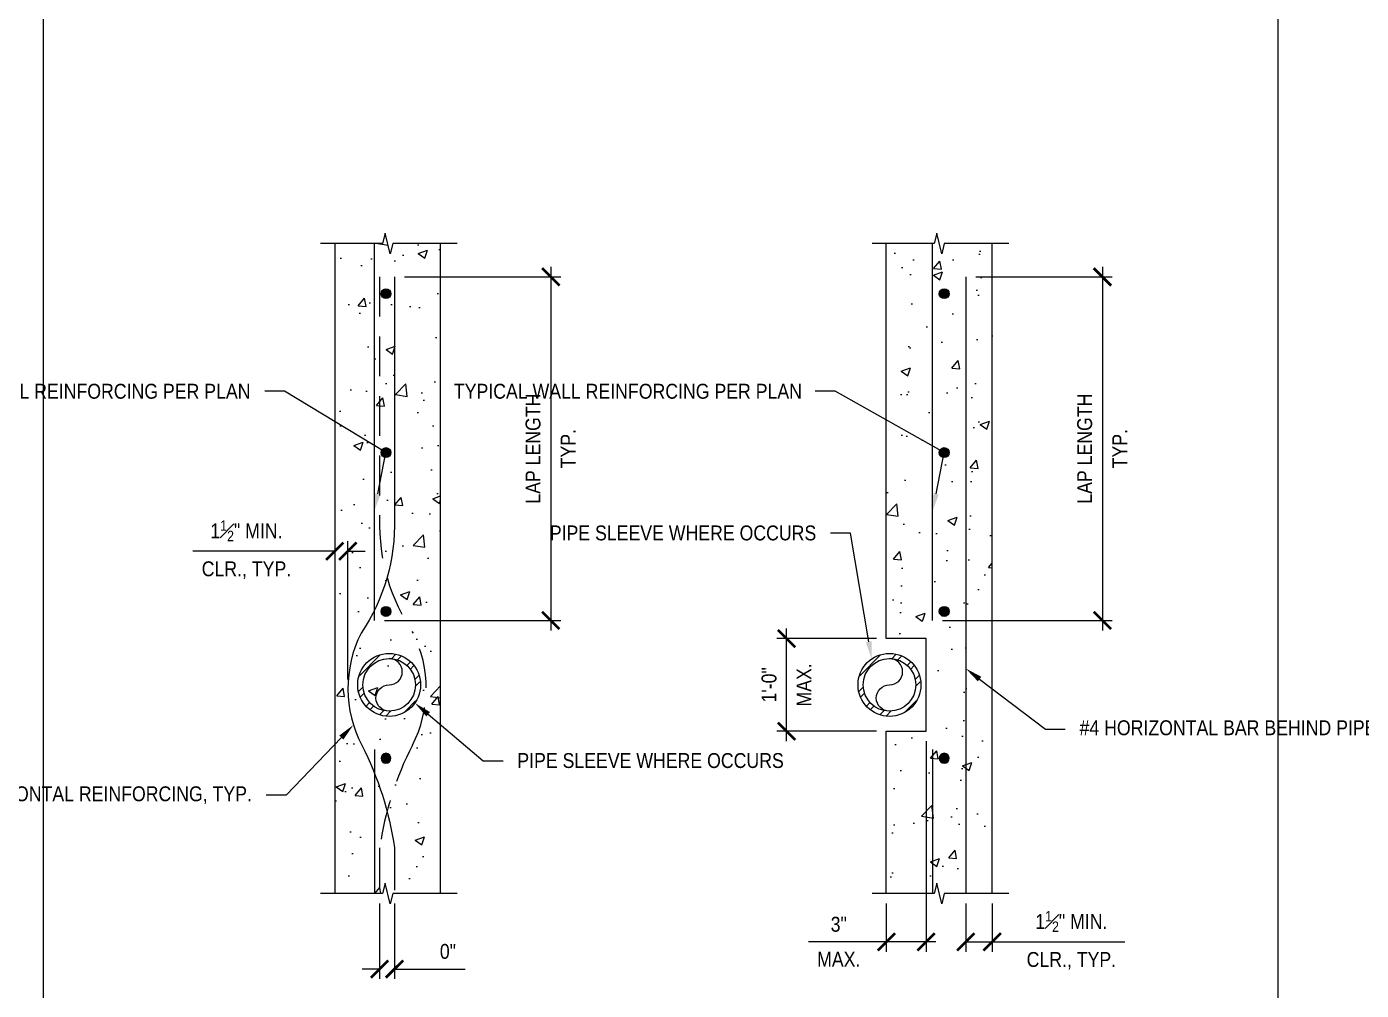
# Model space of a CAD drawing. Header units: inches. Extents: x -16404 to 14624, y -1591 to 16152.
# Drawn here: x -8850 to -8749.3, y 802.6 to 875.4 of the extents above; entities that cross this region are included whole.
import ezdxf
from ezdxf import colors
from ezdxf.entities.mleader import LeaderData, LeaderLine
from ezdxf.math import Vec2, Vec3

# ---------------------------------------------------------------- set-up
doc = ezdxf.new("R2010")
doc.units = ezdxf.units.IN
doc.header["$LTSCALE"] = 24
doc.header["$MEASUREMENT"] = 0
doc.linetypes.add('HIDDEN2', pattern=[0.1875, 0.125, -0.0625])
doc.layers.get('0').update_dxf_attribs({"linetype": 'CONTINUOUS'})
doc.layers.get('DefPoints').update_dxf_attribs({"color": 251, "linetype": 'CONTINUOUS'})
for name, color, linetype in [('S-ANNO-DIMS', 2, 'CONTINUOUS'), ('S-ANNO-NOTE', 4, 'CONTINUOUS'), ('S-BREAK', 2, 'CONTINUOUS'), ('S-CONC', 4, 'CONTINUOUS'), ('S-PATT', 2, 'CONTINUOUS'), ('S-REBAR', 7, 'CONTINUOUS'), ('S-STEEL', 4, 'CONTINUOUS')]:
    doc.layers.add(name, color=color, linetype=linetype)
doc.layers.add('S-ANNO-GRID-NONPLOT', color=251, linetype='CONTINUOUS', plot=False)
doc.layers.add('S-HATCH2', color=2, linetype='CONTINUOUS', transparency=0.5)
doc.styles.add('Arial', font='arial.ttf', dxfattribs={"width": 0.85})
doc.dimstyles.new('DIM-12$0', dxfattribs={"dimscale": 12, "dimtxt": 0.09375, "dimasz": 0.109375, "dimexe": 0.0625, "dimexo": 0.0625, "dimgap": 0.0625, "dimtad": 1, "dimdec": 4, "dimzin": 11, "dimdsep": 46, "dimlunit": 4, "dimtxsty": 'Arial', "dimblk": 'ARCHTICK', "dimblk1": 'ARCHTICK', "dimblk2": 'ARCHTICK', "dimsah": 1, "dimcen": 0.125, "dimdle": 0.0625, "dimclrd": 256, "dimclre": 256, "dimclrt": 4, "dimadec": 0, "dimazin": 0, "dimtfac": 0.75, "dimtdec": 4, "dimtofl": 0, "dimtmove": 0, "dimatfit": 3, "dimldrblk": 'ARCHTICK', "dimfxl": 1, "dimfrac": 1, "dimtolj": 1, "dimtzin": 11, "dimarcsym": 0})
doc.dimstyles.new('DIM-12_Se', dxfattribs={"dimscale": 12, "dimtxt": 0.09375, "dimasz": 0.109375, "dimexe": 0.0625, "dimexo": 0.0625, "dimgap": 0.0625, "dimtad": 1, "dimdec": 4, "dimzin": 11, "dimdsep": 46, "dimlunit": 4, "dimtxsty": 'Arial', "dimblk": 'ARCHTICK', "dimcen": 0.125, "dimdle": 0.0625, "dimclrd": 256, "dimclre": 256, "dimclrt": 4, "dimadec": 0, "dimazin": 0, "dimtfac": 0.75, "dimtdec": 4, "dimtmove": 0, "dimatfit": 3, "dimfxl": 1, "dimfrac": 1, "dimtolj": 1, "dimtzin": 0, "dimarcsym": 0})

# ---------------------------------------------------------------- blocks, each defined once
blk = doc.blocks.new('Se_24x36_DETAILS_GRID')
for p, q in [((7.76742490627095, 15.33333333333339), (7.76742490627095, 23.00000000000007)), ((15.53484981254195, 15.33333333333345), (15.53484981254195, 23.00000000000012))]:
    blk.add_line(p, q)
blk = doc.blocks.new('_DotBlank')
at = {"color": 0, "lineweight": -2}
blk.add_line((-0.5, 0), (-1, 0), dxfattribs=at)
blk.add_circle((0, 0), 0.5, dxfattribs=at)
blk = doc.blocks.new('_ARCHTICK')
at = {"color": 0, "linetype": 'ByBlock', "const_width": 0.15}
blk.add_lwpolyline([(-0.5, -0.5), (0.5, 0.5)], dxfattribs=at)
blk = doc.blocks.new('*D3381')
at = {"layer": 'DefPoints', "color": 0, "transparency": 16777216}
for p in [(-8823.372777970695, 809.9019706004419), (-8822.254274534916, 809.9019706004419), (-8823.372777970695, 804.2008606501322)]:
    blk.add_point(p, dxfattribs=at)
at = {"layer": 'S-ANNO-DIMS', "lineweight": -2, "transparency": 16777216}
for p, q in [((-8823.372777970695, 809.1519706004419), (-8823.372777970695, 803.4508606501322)), ((-8822.254274534916, 809.1519706004419), (-8822.254274534916, 803.4508606501322)), ((-8823.372777970695, 804.2008606501322), (-8824.685277970695, 804.2008606501322)), ((-8822.254274534916, 804.2008606501322), (-8816.91945645608, 804.2008606501322))]:
    blk.add_line(p, q, dxfattribs=at)
at = {"layer": 'S-ANNO-DIMS', "lineweight": -2, "transparency": 16777216, "xscale": 1.3125, "yscale": 1.3125, "zscale": 1.3125}
blk.add_blockref('_ARCHTICK', (-8823.372777970695, 804.2008606501322), dxfattribs=at)
at = {"layer": 'S-ANNO-DIMS', "lineweight": -2, "transparency": 16777216, "xscale": 1.3125, "yscale": 1.3125, "zscale": 1.3125, "rotation": 180}
blk.add_blockref('_ARCHTICK', (-8822.254274534916, 804.2008606501322), dxfattribs=at)
at = {"layer": 'S-ANNO-DIMS', "color": 4, "transparency": 16777216, "insert": (-8818.219006677773, 805.5252552613191), "char_height": 1.125, "attachment_point": 5, "style": 'Arial'}
blk.add_mtext('\\A1;0"', dxfattribs=at)
blk = doc.blocks.new('*D3387')
at = {"layer": 'DefPoints', "color": 0, "transparency": 16777216}
for p in [(-8826.76828706723, 835.7572886798553), (-8826.76828706723, 835.7572886798546), (-8825.76828706723, 825.329390928182)]:
    blk.add_point(p, dxfattribs=at)
at = {"layer": 'S-ANNO-DIMS', "lineweight": -2, "transparency": 16777216}
for p, q in [((-8825.76828706723, 826.079390928182), (-8825.76828706723, 836.5072886798546)), ((-8826.76828706723, 835.7572886798546), (-8837.465712033125, 835.7572886798546)), ((-8825.76828706723, 835.7572886798546), (-8824.45578706723, 835.7572886798546))]:
    blk.add_line(p, q, dxfattribs=at)
at = {"layer": 'S-ANNO-DIMS', "lineweight": -2, "transparency": 16777216, "xscale": 1.3125, "yscale": 1.3125, "zscale": 1.3125}
blk.add_blockref('_ARCHTICK', (-8826.76828706723, 835.7572886798546), dxfattribs=at)
at = {"layer": 'S-ANNO-DIMS', "lineweight": -2, "transparency": 16777216, "xscale": 1.3125, "yscale": 1.3125, "zscale": 1.3125, "rotation": 180}
blk.add_blockref('_ARCHTICK', (-8825.76828706723, 835.7572886798546), dxfattribs=at)
at = {"layer": 'S-ANNO-DIMS', "color": 4, "transparency": 16777216, "char_height": 1.125, "attachment_point": 5, "style": 'Arial'}
for s, insert in [('\\A1;1{\\H0.7x;\\S1#2;}" MIN.', (-8833.429499550177, 837.2980117357891)), ('\\A1;CLR., TYP.', (-8833.429499550177, 834.3239240823102))]:
    blk.add_mtext(s, dxfattribs=dict(at, insert=insert))
blk = doc.blocks.new('*D3382')
at = {"layer": 'DefPoints', "color": 0, "transparency": 16777216}
for p in [(-8822.25427453492, 856.4740082315361), (-8823.768287067234, 830.5310028849267), (-8810.453736680493, 830.5310028849267)]:
    blk.add_point(p, dxfattribs=at)
at = {"layer": 'S-ANNO-DIMS', "lineweight": -2, "transparency": 16777216}
for p, q in [((-8821.50427453492, 856.4740082315361), (-8809.703736680493, 856.4740082315361)), ((-8810.453736680493, 857.2240082315361), (-8810.453736680493, 829.7810028849267)), ((-8823.018287067234, 830.5310028849267), (-8809.703736680493, 830.5310028849267))]:
    blk.add_line(p, q, dxfattribs=at)
at = {"layer": 'S-ANNO-DIMS', "lineweight": -2, "transparency": 16777216, "xscale": 1.3125, "yscale": 1.3125, "zscale": 1.3125}
for p, rotation in [((-8810.453736680493, 856.4740082315361), 90), ((-8810.453736680493, 830.5310028849267), 270)]:
    blk.add_blockref('_ARCHTICK', p, dxfattribs=dict(at, rotation=rotation))
at = {"layer": 'S-ANNO-DIMS', "color": 4, "transparency": 16777216, "char_height": 1.125, "attachment_point": 5, "rotation": 90, "style": 'Arial'}
for s, insert in [('\\A1;LAP LENGTH', (-8811.785421537244, 843.50250555823)), ('\\A1;TYP.', (-8809.14123668049, 843.50250555823))]:
    blk.add_mtext(s, dxfattribs=dict(at, insert=insert))
blk = doc.blocks.new('*U2754')
h = blk.add_hatch(color=256)
h.dxf.hatch_style = 1
h.paths.add_polyline_path([(0.375, 1e-16, 1), (-0.375, 1e-16, 1)])
at = {"color": 0}
blk.add_circle((0, 1e-16), 0.375, dxfattribs=at)
blk = doc.blocks.new('*D3383')
at = {"layer": 'DefPoints', "color": 0, "transparency": 16777216}
for p in [(-8779.124626745732, 856.4740082315361), (-8781.624626745732, 830.5310028849267), (-8768.810076358992, 830.5310028849267)]:
    blk.add_point(p, dxfattribs=at)
at = {"layer": 'S-ANNO-DIMS', "lineweight": -2, "transparency": 16777216}
for p, q in [((-8778.374626745732, 856.4740082315361), (-8768.060076358992, 856.4740082315361)), ((-8768.810076358992, 857.2240082315361), (-8768.810076358992, 829.7810028849267)), ((-8780.874626745732, 830.5310028849267), (-8768.060076358992, 830.5310028849267))]:
    blk.add_line(p, q, dxfattribs=at)
at = {"layer": 'S-ANNO-DIMS', "lineweight": -2, "transparency": 16777216, "xscale": 1.3125, "yscale": 1.3125, "zscale": 1.3125}
for p, rotation in [((-8768.810076358992, 856.4740082315361), 90), ((-8768.810076358992, 830.5310028849267), 270)]:
    blk.add_blockref('_ARCHTICK', p, dxfattribs=dict(at, rotation=rotation))
at = {"layer": 'S-ANNO-DIMS', "color": 4, "transparency": 16777216, "char_height": 1.125, "attachment_point": 5, "rotation": 90, "style": 'Arial'}
for s, insert in [('\\A1;LAP LENGTH', (-8770.141761215744, 843.50250555823)), ('\\A1;TYP.', (-8767.49757635899, 843.50250555823))]:
    blk.add_mtext(s, dxfattribs=dict(at, insert=insert))
blk = doc.blocks.new('*D3384')
at = {"layer": 'DefPoints', "color": 0, "transparency": 16777216}
for p in [(-8782.124626745728, 822.1620886644268), (-8785.124626745728, 809.9019706004419), (-8785.124626745728, 806.2515074460298)]:
    blk.add_point(p, dxfattribs=at)
at = {"layer": 'S-ANNO-DIMS', "lineweight": -2, "transparency": 16777216}
for p, q in [((-8782.124626745728, 821.4120886644268), (-8782.124626745728, 805.5015074460298)), ((-8785.124626745728, 809.1519706004419), (-8785.124626745728, 805.5015074460298)), ((-8785.124626745728, 806.2515074460298), (-8790.987864296887, 806.2515074460298)), ((-8781.374626745728, 806.2515074460298), (-8785.124626745728, 806.2515074460298))]:
    blk.add_line(p, q, dxfattribs=at)
at = {"layer": 'S-ANNO-DIMS', "lineweight": -2, "transparency": 16777216, "xscale": 1.3125, "yscale": 1.3125, "zscale": 1.3125, "rotation": 180}
blk.add_blockref('_ARCHTICK', (-8785.124626745728, 806.2515074460298), dxfattribs=at)
at = {"layer": 'S-ANNO-DIMS', "lineweight": -2, "transparency": 16777216, "xscale": 1.3125, "yscale": 1.3125, "zscale": 1.3125}
blk.add_blockref('_ARCHTICK', (-8782.124626745728, 806.2515074460298), dxfattribs=at)
at = {"layer": 'S-ANNO-DIMS', "color": 4, "transparency": 16777216, "char_height": 1.125, "attachment_point": 5, "style": 'Arial'}
for s, insert in [('\\A1;3"', (-8788.712495521308, 807.5762857543517)), ('\\A1;MAX.', (-8788.712495521308, 804.9390074460298))]:
    blk.add_mtext(s, dxfattribs=dict(at, insert=insert))
blk = doc.blocks.new('*D3385')
at = {"layer": 'DefPoints', "color": 0, "transparency": 16777216}
for p in [(-8792.648139716495, 829.1620886644273), (-8785.124626745732, 829.1620886644273), (-8785.124626745732, 822.1620886644273)]:
    blk.add_point(p, dxfattribs=at)
at = {"layer": 'S-ANNO-DIMS', "lineweight": -2, "transparency": 16777216}
for p, q in [((-8792.648139716495, 821.4120886644273), (-8792.648139716495, 829.9120886644273)), ((-8785.874626745732, 829.1620886644273), (-8793.398139716495, 829.1620886644273)), ((-8785.874626745732, 822.1620886644273), (-8793.398139716495, 822.1620886644273))]:
    blk.add_line(p, q, dxfattribs=at)
at = {"layer": 'S-ANNO-DIMS', "lineweight": -2, "transparency": 16777216, "xscale": 1.3125, "yscale": 1.3125, "zscale": 1.3125}
for p, rotation in [((-8792.648139716495, 829.1620886644273), 90), ((-8792.648139716495, 822.1620886644273), 270)]:
    blk.add_blockref('_ARCHTICK', p, dxfattribs=dict(at, rotation=rotation))
at = {"layer": 'S-ANNO-DIMS', "color": 4, "transparency": 16777216, "char_height": 1.125, "attachment_point": 5, "rotation": 90, "style": 'Arial'}
for s, insert in [('\\A1;1\'-0"', (-8793.97253432768, 825.6620886644278)), ('\\A1;MAX.', (-8791.335639716493, 825.6620886644278))]:
    blk.add_mtext(s, dxfattribs=dict(at, insert=insert))
blk = doc.blocks.new('*D3386')
at = {"layer": 'DefPoints', "color": 0, "transparency": 16777216}
for p in [(-8779.124626745728, 809.9019706004419), (-8777.124626745728, 809.9019706004419), (-8779.124626745728, 806.2515074460298)]:
    blk.add_point(p, dxfattribs=at)
at = {"layer": 'S-ANNO-DIMS', "lineweight": -2, "transparency": 16777216}
for p, q in [((-8779.124626745728, 809.1519706004419), (-8779.124626745728, 805.5015074460298)), ((-8777.124626745728, 809.1519706004419), (-8777.124626745728, 805.5015074460298)), ((-8779.124626745728, 806.2515074460298), (-8776.374626745728, 806.2515074460298)), ((-8777.124626745728, 806.2515074460298), (-8767.116092834209, 806.2515074460298))]:
    blk.add_line(p, q, dxfattribs=at)
at = {"layer": 'S-ANNO-DIMS', "lineweight": -2, "transparency": 16777216, "xscale": 1.3125, "yscale": 1.3125, "zscale": 1.3125, "rotation": 180}
blk.add_blockref('_ARCHTICK', (-8779.124626745728, 806.2515074460298), dxfattribs=at)
at = {"layer": 'S-ANNO-DIMS', "lineweight": -2, "transparency": 16777216, "xscale": 1.3125, "yscale": 1.3125, "zscale": 1.3125}
blk.add_blockref('_ARCHTICK', (-8777.124626745728, 806.2515074460298), dxfattribs=at)
at = {"layer": 'S-ANNO-DIMS', "color": 4, "transparency": 16777216, "char_height": 1.125, "attachment_point": 5, "style": 'Arial'}
for s, insert in [('\\A1;1{\\H0.7x;\\S1#2;}" MIN.', (-8771.152305317157, 807.7922305019644)), ('\\A1;CLR., TYP.', (-8771.152305317157, 804.8181428484854))]:
    blk.add_mtext(s, dxfattribs=dict(at, insert=insert))

msp = doc.modelspace()

# ---------------------------------------------------------------- hatches: boundary and pattern name
at = {"layer": 'S-HATCH2'}
h = msp.add_hatch(dxfattribs=at)
h.set_pattern_fill('AR-CONC', color=256, style=0)
h.set_pattern_definition([(49.99999999999999, (-12451.85468083795, -1825.616715240922), (7.172601826007535, -0.6275213498259511), [0.75, -8.25]), (355, (-12451.85468083795, -1825.616715240922), (-1.38751333613, 7.521921337000118), [0.6, -6.6]), (100.45144446, (-12451.25696402795, -1825.669008680922), (5.78508846727112, 6.894399909686294), [0.637401919999998, -7.011421119999984]), (46.18420000000001, (-12451.85468083795, -1823.616715240922), (10.67241330671572, -1.655192807930765), [1.125, -12.375]), (96.63563549, (-12450.96531338795, -1823.754648310922), (9.346619456742284, 9.741186007745505), [0.95610342, -10.5171376]), (351.1841639899999, (-12451.85468083795, -1823.616715240922), (9.346619450547731, 9.741186002699902), [0.9, -9.90000001]), (21, (-12450.85468083795, -1824.116715240922), (5.969070521184617, -4.026188906653388), [0.75, -8.25]), (326.0000000000001, (-12450.85468083795, -1824.116715240922), (2.433153319215817, 7.25150045046853), [0.6, -6.6]), (71.45144474, (-12450.35725829795, -1824.452230980922), (8.402223767299711, 3.225311528063538), [0.6374019000000001, -7.01142112]), (37.50000000000001, (-12451.85468083795, -1825.616715240922), (0.1215985531729067, 3.328938538313115), [0, -6.52, 0, -6.7, 0, -6.625]), (7.499999999999999, (-12451.85468083795, -1825.616715240922), (2.630695374421486, 3.944117118823602), [0, -3.82, 0, -6.37, 0, -2.525]), (327.5, (-12454.08468083795, -1825.616715240922), (5.33822436172409, -0.2255487173437976), [0, -2.5, 0, -7.8, 0, -10.35]), (317.5, (-12455.08468083795, -1825.616715240922), (5.831861693423862, 1.001049823323177), [0, -3.25, 0, -5.18, 0, -7.35])])
h.paths.add_polyline_path([(-8818.76828706723, 858.9979602008225), (-8822.38971350253, 858.9979602008225), (-8822.57900028488, 858.219609007876), (-8822.957573849579, 859.776311393769), (-8823.146860631927, 858.9979602008225), (-8826.76828706723, 858.9979602008225), (-8826.76828706723, 809.9019706004419), (-8823.146860631927, 809.9019706004419), (-8822.957573849579, 810.6803217933884), (-8822.57900028488, 809.1236194074954), (-8822.38971350253, 809.9019706004419), (-8818.76828706723, 809.9019706004419)])
h.paths.add_polyline_path([(-8825.031156700694, 825.6620886644268, -1), (-8820.279232793106, 825.6620886644268, -1)], flags=16)
h.paths.add_polyline_path([(-8824.641654741055, 825.6620886644268, -1), (-8820.668734752744, 825.6620886644268, -1)], flags=0)
h.paths.add_polyline_path([(-8820.668734752744, 825.6620886644268, 0.4142135623730434), (-8822.6551947469, 827.6485486585825, -1), (-8822.6551947469, 825.6620886644268, 1), (-8822.6551947469, 823.6756286702708, 0.4142135623730951)], flags=0)
h = msp.add_hatch(dxfattribs=at)
h.set_pattern_fill('AR-CONC', color=256, style=0)
h.set_pattern_definition([(49.99999999999999, (0, 0), (7.172601826007535, -0.6275213498259511), [0.75, -8.25]), (355, (0, 0), (-1.38751333613, 7.521921337000118), [0.6, -6.6]), (100.45144446, (0.59771681, -0.05229344), (5.78508846727112, 6.894399909686294), [0.6374019199999998, -7.011421119999999]), (46.18420000000001, (0, 2), (10.67241330671572, -1.655192807930765), [1.125, -12.375]), (96.63563549, (0.88936745, 1.86206693), (9.346619456742284, 9.741186007745505), [0.95610342, -10.5171376]), (351.1841639899999, (0, 2), (9.346619450547731, 9.741186002699902), [0.9, -9.90000001]), (21, (1, 1.5), (5.969070521184617, -4.026188906653388), [0.75, -8.25]), (326.0000000000001, (1, 1.5), (2.433153319215817, 7.25150045046853), [0.6, -6.6]), (71.45144474, (1.49742254, 1.16448426), (8.402223767299711, 3.225311528063538), [0.6374019000000001, -7.01142112]), (37.50000000000001, (0, 0), (0.1215985531729067, 3.328938538313115), [0, -6.52, 0, -6.7, 0, -6.625]), (7.499999999999999, (0, 0), (2.630695374421486, 3.944117118823602), [0, -3.82, 0, -6.37, 0, -2.525]), (327.5, (-2.23, 0), (5.33822436172409, -0.2255487173437976), [0, -2.5, 0, -7.8, 0, -10.35]), (317.5, (-3.23, 0), (5.831861693423862, 1.001049823323177), [0, -3.25, 0, -5.18, 0, -7.35])])
h.paths.add_polyline_path([(-8777.124626745728, 858.9979602008225), (-8780.746053181028, 858.9979602008225), (-8780.935339963378, 858.219609007876), (-8781.313913528078, 859.776311393769), (-8781.503200310426, 858.9979602008225), (-8785.124626745728, 858.9979602008225), (-8785.124626745728, 829.1620886644268), (-8782.124626745728, 829.1620886644268), (-8782.124626745728, 822.1620886644268), (-8785.124626745728, 822.1620886644268), (-8785.124626745728, 809.9019706004419), (-8781.503200310426, 809.9019706004419), (-8781.313913528078, 810.6803217933884), (-8780.935339963378, 809.1236194074954), (-8780.746053181028, 809.9019706004419), (-8777.124626745728, 809.9019706004419)])
at = {"layer": 'S-PATT'}
h = msp.add_hatch(dxfattribs=at)
h.set_pattern_fill('ANSI32', color=256, scale=3.154965873071342, style=0)
h.set_pattern_definition([(45, (-8851.963652164139, 761.3546809946592), (-0.8365866612228308, 0.836586661222831), []), (45, (-8851.405927724261, 761.3546809946592), (-0.8365866612228308, 0.836586661222831), [])])
h.paths.add_polyline_path([(-8820.31818298907, 825.6620886644268, -1), (-8824.99220650473, 825.6620886644268, -1)])
h.paths.add_polyline_path([(-8824.641654741057, 825.6620886644268, 1), (-8820.66873475274, 825.6620886644268, 1)], flags=16)
h = msp.add_hatch(dxfattribs=at)
h.set_pattern_fill('ANSI32', color=256, scale=3.154965873071342, style=0)
h.set_pattern_definition([(45, (-8814.191388398069, 761.3546809946592), (-0.8365866612228308, 0.836586661222831), []), (45, (-8813.63366395819, 761.3546809946592), (-0.8365866612228308, 0.836586661222831), [])])
h.paths.add_polyline_path([(-8782.545919222997, 825.6620886644268, -1), (-8787.219942738659, 825.6620886644268, -1)])
h.paths.add_polyline_path([(-8786.869390974987, 825.6620886644268, 1), (-8782.89647098667, 825.6620886644268, 1)], flags=16)

# ---------------------------------------------------------------- linework, layer by layer
at = {"layer": 'S-BREAK'}
for points in [[(-8817.529094855117, 858.9979602008225), (-8822.38971350253, 858.9979602008225), (-8822.57900028488, 858.219609007876), (-8822.957573849579, 859.776311393769), (-8823.146860631927, 858.9979602008225), (-8827.834634662015, 858.9979602008225)], [(-8775.885434533615, 858.9979602008225), (-8780.746053181028, 858.9979602008225), (-8780.935339963378, 858.219609007876), (-8781.313913528078, 859.776311393769), (-8781.503200310426, 858.9979602008225), (-8786.190974340512, 858.9979602008225)], [(-8817.529094855117, 809.9019706004419), (-8822.38971350253, 809.9019706004419), (-8822.57900028488, 809.1236194074954), (-8822.957573849579, 810.6803217933884), (-8823.146860631927, 809.9019706004419), (-8827.834634662015, 809.9019706004419)], [(-8775.885434533615, 809.9019706004419), (-8780.746053181028, 809.9019706004419), (-8780.935339963378, 809.1236194074954), (-8781.313913528078, 810.6803217933884), (-8781.503200310426, 809.9019706004419), (-8786.190974340512, 809.9019706004419)]]:
    msp.add_lwpolyline(points, dxfattribs=at)
at = {"layer": 'S-CONC'}
for points in [[(-8822.6551947469, 823.6756286702703, -0.9999999999999999), (-8822.6551947469, 825.6620886644268, 0.9999999999999999), (-8822.6551947469, 827.6485486585825)], [(-8784.882930980828, 823.6756286702703, -0.9999999999999999), (-8784.882930980828, 825.6620886644268, 0.9999999999999999), (-8784.882930980828, 827.6485486585825)]]:
    msp.add_lwpolyline(points, format="xyb", dxfattribs=at)
for centre, radius in [((-8822.6551947469, 825.6620886644268), 2.375961953794454), ((-8822.6551947469, 825.6620886644268), 1.986459994156017), ((-8784.882930980828, 825.6620886644268), 2.375961953794454), ((-8784.882930980828, 825.6620886644268), 1.986459994156017)]:
    msp.add_circle(centre, radius, dxfattribs=at)
at = {"layer": 'S-REBAR'}
for p, q in [((-8823.76828706723, 830.5310028849262), (-8823.76828706723, 858.9979602008225)), ((-8781.624626745728, 830.5310028849262), (-8781.624626745728, 858.9979602008225)), ((-8779.124626745728, 856.4740082315366), (-8779.124626745728, 809.9019706004419)), ((-8823.76828706723, 820.7940456989845), (-8823.76828706723, 809.9019706004419)), ((-8781.624626745728, 820.7940456989845), (-8781.624626745728, 809.9019706004419))]:
    msp.add_line(p, q, dxfattribs=at)
at = {"layer": 'S-REBAR', "linetype": 'Continuous'}
msp.add_lwpolyline([(-8822.254274534916, 856.4740082315357), (-8822.254274534916, 838.2203783208288, -0.1564521360055561), (-8824.77927849943, 829.5670695499321, 0.2399030666448837), (-8824.72703806053, 821.1042449479264, -0.0837529606537725), (-8822.254274534916, 813.3466748152423), (-8822.254274534916, 810.1456148989528)], format="xyb", dxfattribs=at)
at = {"layer": 'S-REBAR', "color": 3, "linetype": 'HIDDEN2'}
msp.add_lwpolyline([(-8823.372777970693, 856.4740082315357), (-8823.372777970693, 838.2203783208288, 0.1564521360055561), (-8820.84777400618, 829.5670695499321, -0.2399030666448837), (-8820.90001444508, 821.1042449479264, 0.0837529606537725), (-8823.372777970695, 813.3466748152423), (-8823.372777970695, 809.9019706004419)], format="xyb", dxfattribs=at)
at = {"layer": 'S-STEEL'}
for points in [[(-8826.76828706723, 858.9979602008225), (-8826.76828706723, 809.9019706004419)], [(-8818.76828706723, 809.9019706004419), (-8818.76828706723, 858.9979602008225)], [(-8785.124626745728, 809.9019706004419), (-8785.124626745728, 822.1620886644268), (-8782.124626745728, 822.1620886644268), (-8782.124626745728, 829.1620886644268), (-8785.124626745728, 829.1620886644268), (-8785.124626745728, 858.9979602008225)], [(-8777.124626745728, 809.9019706004419), (-8777.124626745728, 858.9979602008225)]]:
    msp.add_lwpolyline(points, dxfattribs=at)

# ---------------------------------------------------------------- block references
at = {"layer": 'S-ANNO-GRID-NONPLOT', "xscale": 12, "yscale": 12, "zscale": 12}
msp.add_blockref('Se_24x36_DETAILS_GRID', (-8941.94960038468, 600), dxfattribs=at)
at = {"layer": 'S-REBAR', "linetype": 'ByBlock'}
for p in [(-8822.893938771058, 855.2061185733501), (-8780.750278449555, 855.2061185733501), (-8822.893938771058, 843.2061185733501), (-8780.750278449555, 843.2061185733501), (-8822.893938771058, 831.2061185733501), (-8780.750278449555, 831.2061185733501)]:
    msp.add_blockref('*U2754', p, dxfattribs=at)
at = {"layer": 'S-REBAR', "linetype": 'ByBlock', "xscale": -1, "rotation": 180}
for p in [(-8822.893938771058, 820.118058759509), (-8780.750278449555, 820.118058759509)]:
    msp.add_blockref('*U2754', p, dxfattribs=at)

# ---------------------------------------------------------------- dimensions: what is measured, and where the dimension line sits
at = {"layer": 'S-ANNO-DIMS'}
for base, p1, p2, angle, text, picture, middle in [((-8810.453736680493, 830.5310028849267), (-8822.254274534916, 856.4740082315357), (-8823.76828706723, 830.5310028849262), 90, 'LAP LENGTH\\XTYP.', '*D3382', (-8810.45373668049, 843.50250555823)), ((-8768.810076358992, 830.5310028849267), (-8779.124626745728, 856.4740082315357), (-8781.624626745728, 830.5310028849262), 90, 'LAP LENGTH\\XTYP.', '*D3383', (-8768.81007635899, 843.50250555823)), ((-8823.372777970695, 804.2008606501322), (-8822.254274534916, 809.9019706004419), (-8823.372777970695, 809.9019706004419), 180, '0"', '*D3381', (-8818.219006677773, 804.2008606501322)), ((-8779.124626745728, 806.2515074460298), (-8777.124626745728, 809.9019706004419), (-8779.124626745728, 809.9019706004419), 180, '1{\\H0.7x;\\S1#2;}" MIN.\\XCLR., TYP.', '*D3386', (-8771.152305317157, 806.2515074460298))]:
    dim = msp.add_linear_dim(base=base, p1=p1, p2=p2, angle=angle, text=text, dimstyle='DIM-12$0', override={"dimasz": 0.109375, "dimblk": 'ARCHTICK', "dimsah": 0}, dxfattribs=at)
    dim.commit()
    dim.dimension.update_dxf_attribs({"geometry": picture, "text_midpoint": middle, "dimtype": 160})
dim = msp.add_linear_dim(base=(-8826.76828706723, 835.7572886798546), p1=(-8825.76828706723, 825.329390928182), p2=(-8826.76828706723, 835.7572886798553), angle=180, text='1{\\H0.7x;\\S1#2;}" MIN.\\XCLR., TYP.', dimstyle='DIM-12$0', override={"dimasz": 0.109375, "dimblk": 'ARCHTICK', "dimsah": 0}, dxfattribs=at)
dim.commit()
dim.dimension.update_dxf_attribs({"geometry": '*D3387', "text_midpoint": (-8833.429499550177, 835.7572886798546)})
dim = msp.add_linear_dim(base=(-8792.648139716495, 829.1620886644273), p1=(-8785.124626745728, 822.1620886644268), p2=(-8785.124626745728, 829.1620886644268), angle=270, text='1\'-0"\\XMAX.', dimstyle='DIM-12_Se', dxfattribs=at)
dim.commit()
dim.dimension.update_dxf_attribs({"geometry": '*D3385', "text_midpoint": (-8792.648139716493, 825.6620886644278), "dimtype": 160})
dim = msp.add_linear_dim(base=(-8785.124626745728, 806.2515074460298), p1=(-8782.124626745728, 822.1620886644268), p2=(-8785.124626745728, 809.9019706004419), text='<>\\XMAX.', dimstyle='DIM-12_Se', dxfattribs=at)
dim.commit()
dim.dimension.update_dxf_attribs({"geometry": '*D3384', "text_midpoint": (-8788.712495521308, 806.2515074460298), "dimtype": 160})

# ---------------------------------------------------------------- leaders
at = {"layer": 'S-ANNO-NOTE'}
ml = msp.add_multileader_mtext('Standard', dxfattribs=at)
ml.set_content('{\\C256;BOTTOM BAR PER A/-}', color=4, style='Arial')
ml.set_leader_properties(color=2)
ml.build(insert=Vec2(0, 0))
ml.multileader.update_dxf_attribs({"dogleg_length": 0.36, "arrow_head_size": 1.3125, "scale": 12})
ctx = ml.context
ctx.base_point, ctx.scale, ctx.char_height, ctx.arrow_head_size, ctx.landing_gap_size, ctx.plane_origin = Vec3(-8906.166441082612, 858.1073411710777), 12, 1.125, 1.3125, 1.08, Vec3(-8950.80657073612, 558.7725193250162)
notes = []
notes.append((ctx, [(0, (1, 1, 0), (-8907.666441082612, 858.1073411710777), (1, 0), 1.500000000000007, [(1, [(-8910.338457564627, 863.0121463405303)], 0, [])])]))
ctx.mtext.insert, ctx.mtext.width, ctx.mtext.flow_direction = Vec3(-8905.086441082614, 858.6794335994537), 8.826231241473398, 5
ml = msp.add_multileader_mtext('Standard', dxfattribs=at)
ml.set_content('\\A1;{\\C4;TYPICAL WALL REINFORCING PER PLAN}', color=4, style='Arial')
ml.set_leader_properties(color=2)
ml.build(insert=Vec2(0, 0))
ml.multileader.update_dxf_attribs({"dogleg_length": 0.36, "arrow_head_size": 1.3125, "scale": 12})
ctx = ml.context
ctx.base_point, ctx.scale, ctx.char_height, ctx.arrow_head_size, ctx.landing_gap_size, ctx.plane_origin = Vec3(-8846.550530819426, 847.8376412093671), 12, 1.125, 1.3125, 1.08, Vec3(-8861.474916806821, 1146.597370233599)
ctx.text_align_type = 2
notes.append((ctx, [(1, (1, 1, 0), (-8830.543425601145, 847.8376412093671), (-1, 0), 1.500000000000007, [(1, [(-8823.76828706723, 838.8074212336487), (-8822.893938771058, 843.2061185733501)], 0, [])])]))
ctx.mtext.insert, ctx.mtext.width, ctx.mtext.alignment, ctx.mtext.flow_direction = Vec3(-8833.123425601145, 848.4001412093671), 15.61707590828269, 3, 5
ml = msp.add_multileader_mtext('Standard', dxfattribs=at)
ml.set_content('\\A1;{\\C4;TYPICAL WALL REINFORCING PER PLAN}', color=256, style='Arial')
ml.set_leader_properties(color=2)
ml.build(insert=Vec2(0, 0))
ml.multileader.update_dxf_attribs({"dogleg_length": 0.36, "arrow_head_size": 1.3125, "scale": 12})
ctx = ml.context
ctx.base_point, ctx.scale, ctx.char_height, ctx.arrow_head_size, ctx.landing_gap_size, ctx.plane_origin = Vec3(-8801.740000834181, 847.8376412093676), 12, 1.125, 1.3125, 0.75, Vec3(-8819.33125648532, 1146.597370233599)
ctx.text_align_type = 2
notes.append((ctx, [(1, (1, 1, 0), (-8788.995357977039, 847.8376412093676), (-1, 0), 1.500000000000007, [(1, [(-8781.624626745728, 838.8074212336487), (-8780.750278449555, 843.2061185733501)], 0, [])])]))
ctx.mtext.insert, ctx.mtext.width, ctx.mtext.alignment, ctx.mtext.flow_direction = Vec3(-8791.492077062012, 848.4001412093676), 12.02233384003853, 3, 5
ml = msp.add_multileader_mtext('Standard', dxfattribs=at)
ml.set_content('{\\C256;#4 BOTTOM BAR AT EACH RISER}', color=4, style='Arial')
ml.set_leader_properties(color=2)
ml.set_arrow_properties(name='DOTBLANK')
ml.build(insert=Vec2(0, 0))
ml.multileader.update_dxf_attribs({"dogleg_length": 0.36, "arrow_head_size": 1.3125, "scale": 12})
ctx = ml.context
ctx.base_point, ctx.scale, ctx.char_height, ctx.arrow_head_size, ctx.landing_gap_size, ctx.plane_origin = Vec3(-8891.596830401653, 835.2154363548398), 12, 1.125, 1.3125, 1.08, Vec3(-8936.236960055161, 539.8806145087783)
notes.append((ctx, [(0, (1, 1, 0), (-8893.096830401653, 835.2154363548398), (1, 0), 1.500000000000007, [(1, [(-8892.140761778152, 840.2489784518984)], 0, [])])]))
ctx.mtext.insert, ctx.mtext.width, ctx.mtext.flow_direction = Vec3(-8890.516830401655, 835.7875287832157), 10.68328700545703, 5
ml = msp.add_multileader_mtext('Standard', dxfattribs=at)
ml.set_content('\\A1;{\\C4;PIPE SLEEVE WHERE OCCURS}', color=4, style='Arial')
ml.set_leader_properties(color=2)
ml.build(insert=Vec2(0, 0))
ml.multileader.update_dxf_attribs({"dogleg_length": 0.1250000000000006, "arrow_head_size": 1.3125, "scale": 12})
ctx = ml.context
ctx.base_point, ctx.scale, ctx.char_height, ctx.arrow_head_size, ctx.landing_gap_size, ctx.plane_origin = Vec3(-8802.538215119896, 837.1275528034289), 12, 1.125, 1.3125, 1.08, Vec3(-8819.83125648532, 1133.992199603102)
ctx.text_align_type = 2
notes.append((ctx, [(1, (1, 1, 0), (-8787.831766450046, 837.1275528034289), (-1, 0), 1.500000000000007, [(0, [(-8786.229979597394, 827.6192946399151)], 0, [])])]))
ctx.mtext.insert, ctx.mtext.width, ctx.mtext.alignment, ctx.mtext.flow_direction = Vec3(-8790.411766450046, 837.6996452318054), 11.98014648932917, 3, 5
ml = msp.add_multileader_mtext('Standard', dxfattribs=at)
ml.set_content('{\\C256;#4 BARS @16"O.C.}', color=4, style='Arial')
ml.set_leader_properties(color=2)
ml.build(insert=Vec2(0, 0))
ml.multileader.update_dxf_attribs({"dogleg_length": 0.36, "arrow_head_size": 1.3125, "scale": 12})
ctx = ml.context
ctx.base_point, ctx.scale, ctx.char_height, ctx.arrow_head_size, ctx.landing_gap_size, ctx.plane_origin = Vec3(-8891.596830401653, 830.2154363548398), 12, 1.125, 1.3125, 1.08, Vec3(-8936.236960055161, 534.8806145087783)
notes.append((ctx, [(0, (1, 1, 0), (-8893.096830401653, 830.2154363548398), (1, 0), 1.500000000000007, [(1, [(-8895.768846883668, 838.2814731490989)], 0, [])])]))
ctx.mtext.insert, ctx.mtext.width, ctx.mtext.flow_direction = Vec3(-8890.516830401653, 830.9433098200512), 5.436305422919509, 5
ml = msp.add_multileader_mtext('Standard', dxfattribs=at)
ml.set_content('\\A1;{\\C4;#4 HORIZONTAL BAR BEHIND PIPE RECESS, SPACING TO FOLLOW TYPICAL WALL HORIZONTAL REINFORCING, TYP.}', color=4, style='Arial')
ml.set_leader_properties(color=2)
ml.build(insert=Vec2(0, 0))
ml.multileader.update_dxf_attribs({"dogleg_length": 0.36, "arrow_head_size": 1.3125, "scale": 12})
ctx = ml.context
ctx.base_point, ctx.scale, ctx.char_height, ctx.arrow_head_size, ctx.landing_gap_size, ctx.plane_origin = Vec3(-8771.614180635625, 822.3124843254186), 12, 1.125, 1.3125, 1.08, Vec3(-8819.83125648532, 1125.695939922772)
notes.append((ctx, [(0, (1, 1, 0), (-8773.114180635625, 822.3124843254186), (1, 0), 1.500000000000007, [(0, [(-8779.124626745728, 826.8967832071221)], 0, [])])]))
ctx.mtext.insert, ctx.mtext.width, ctx.mtext.flow_direction = Vec3(-8770.534180635625, 822.9862564945864), 13.8699150887935, 5
ml = msp.add_multileader_mtext('Standard', dxfattribs=at)
ml.set_content('\\A1;{\\C4;PIPE SLEEVE WHERE OCCURS}', color=4, style='Arial')
ml.set_leader_properties(color=2)
ml.build(insert=Vec2(0, 0))
ml.multileader.update_dxf_attribs({"dogleg_length": 0.36, "arrow_head_size": 1.3125, "scale": 12})
ctx = ml.context
ctx.base_point, ctx.scale, ctx.char_height, ctx.arrow_head_size, ctx.landing_gap_size, ctx.plane_origin = Vec3(-8814.058391306015, 819.9380750060509), 12, 1.125, 1.3125, 1.08, Vec3(-8861.474916806821, 1133.992199603102)
notes.append((ctx, [(0, (1, 1, 0), (-8815.558391306015, 819.9380750060509), (1, 0), 1.500000000000007, [(0, [(-8820.714466015517, 824.2914073750435)], 0, [])])]))
ctx.mtext.insert, ctx.mtext.width, ctx.mtext.flow_direction = Vec3(-8812.978391306015, 820.5101674344274), 11.98014648932917, 5
ml = msp.add_multileader_mtext('Standard', dxfattribs=at)
ml.set_content('\\A1;{\\C4;#3 BENT BAR AROUND OPENING EACH SIDE, SPACING TO FOLLOW TYPICAL WALL HORIZONTAL REINFORCING, TYP.}', color=4, style='Arial')
ml.set_leader_properties(color=2)
ml.build(insert=Vec2(0, 0))
ml.multileader.update_dxf_attribs({"dogleg_length": 0.36, "arrow_head_size": 1.3125, "scale": 12})
ctx = ml.context
ctx.base_point, ctx.scale, ctx.char_height, ctx.arrow_head_size, ctx.landing_gap_size, ctx.plane_origin = Vec3(-8848.710277944743, 817.3245491152584), 12, 1.125, 1.3125, 1.08, Vec3(-8861.474916806821, 1125.695939922772)
ctx.text_align_type = 2
notes.append((ctx, [(1, (1, 1, 0), (-8830.437134186217, 817.3245491152584), (-1, 0), 1.500000000000007, [(0, [(-8825.354094013433, 822.6378254206106)], 0, [])])]))
ctx.mtext.insert, ctx.mtext.width, ctx.mtext.alignment, ctx.mtext.flow_direction = Vec3(-8833.017134186217, 817.9983212844262), 15.09333919516916, 3, 5
for ctx, leaders in notes:
    for number, flags, end, landing, length, lines in leaders:
        leader = LeaderData()
        leader.index, (leader.has_last_leader_line, leader.has_dogleg_vector, leader.attachment_direction) = number, flags
        leader.last_leader_point, leader.dogleg_vector, leader.dogleg_length = Vec3(end), Vec3(landing), length
        for number, points, colour, breaks in lines:
            line = LeaderLine()
            line.index, line.vertices, line.color, line.breaks = number, Vec3.list(points), colors.encode_raw_color(colour), breaks
            leader.lines.append(line)
        ctx.leaders.append(leader)

doc.saveas('drawing.dxf')
